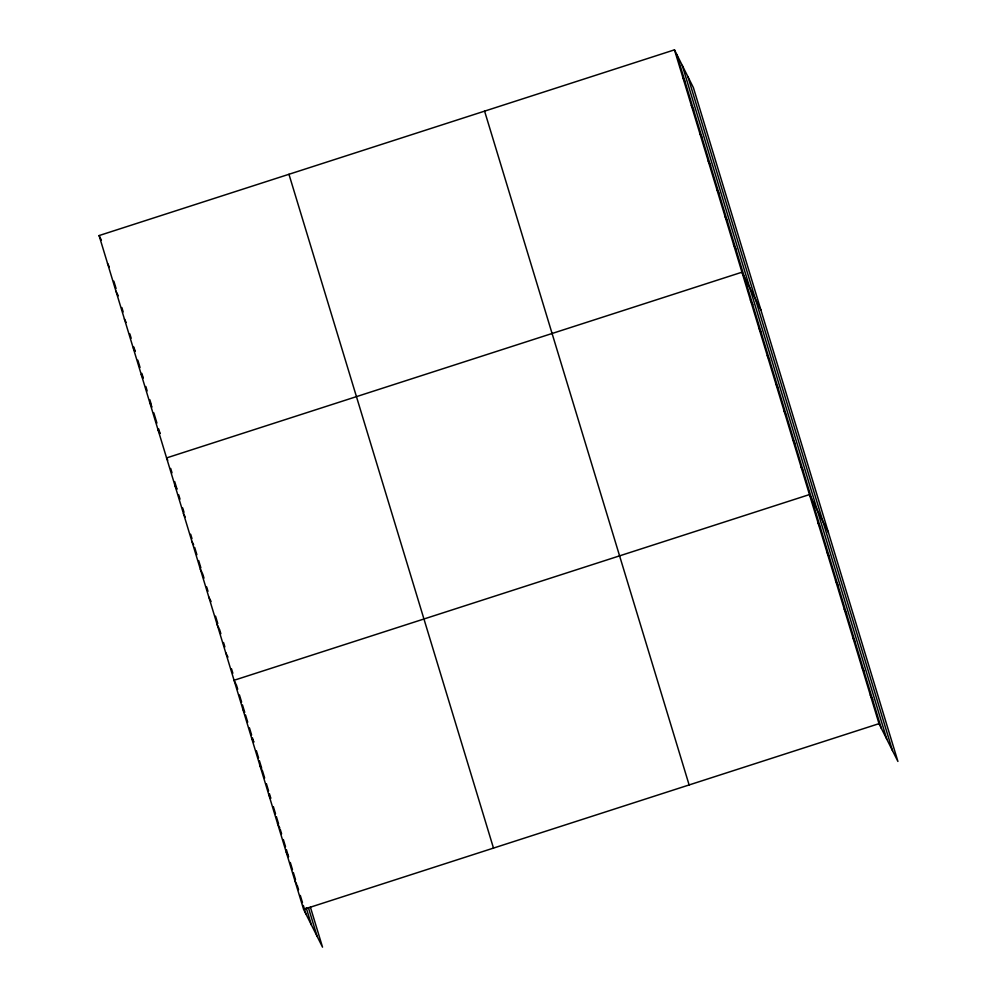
<?xml version="1.0" encoding="UTF-8"?>
<svg xmlns="http://www.w3.org/2000/svg" width="997" height="997" viewBox="0 0 997 997"><rect width="100%" height="100%" fill="white"/><g stroke="black" fill="none" stroke-linecap="round" stroke-linejoin="round"><path stroke-width="1.5" d="M310.366 907.058L322.53 947.15L303.611 909.376L99.089 235.566L674.471 49.85L693.389 87.624L897.911 761.434L879.005 723.66L674.471 49.85M303.611 909.376L879.005 723.66M682.908 77.641L685.238 82.302M691.345 105.445L693.675 110.094M699.782 133.237L702.112 137.885M708.219 161.028L710.549 165.676M716.656 188.819L718.987 193.48M725.093 216.623L727.424 221.272M733.53 244.415L735.861 249.063M760.873 309.98L741.967 272.206L166.574 457.922L167.745 460.253M750.405 300.01L752.735 304.658M758.842 327.801L761.172 332.45M767.279 355.593L769.609 360.241M775.716 383.384L778.046 388.045M784.153 411.188L786.483 415.836M792.59 438.979L794.921 443.628M801.027 466.77L803.358 471.431M828.37 532.336L809.464 494.574L234.071 680.278L235.828 683.768M818.151 523.201L820.481 527.862M826.849 551.84L829.18 556.5M835.536 580.478L837.866 585.127M844.235 609.117L846.565 613.766M852.921 637.756L855.252 642.404M861.62 666.395L863.95 671.043M870.306 695.034L872.637 699.682M99.089 235.566L101.407 240.215M107.526 263.358L109.271 266.847M115.964 291.149L118.282 295.81M124.401 318.953L126.145 322.442M133.411 347.903L135.156 351.393L133.835 347.006M141.262 374.536L143.02 378.025M149.7 402.327L152.03 406.988M158.137 430.131L159.894 433.62M175.011 485.713L176.768 489.203M183.448 513.517L185.205 517.007M191.885 541.309L193.642 544.798M200.322 569.1L202.079 572.59M208.759 596.891L211.09 601.552M217.196 624.695L218.954 628.185M225.634 652.487L227.964 657.135M242.77 708.917L244.514 712.406M252.042 738.715L253.786 742.204L252.49 737.917M260.155 766.194L261.899 769.684M268.841 794.833L270.598 798.323M277.54 823.472L279.87 828.121M286.226 852.111L288.557 856.759L286.388 849.594M294.925 880.737L296.67 884.227M687.905 76.694L892.44 750.504M682.272 65.428L886.807 739.251M676.801 54.499L881.336 728.321M484.592 111.141L689.126 784.951M288.956 174.276L493.49 848.098M308.372 907.582L317.058 936.22M306.204 907.781L311.425 924.954M113.845 281.179L116.063 288.494M121.833 307.512L123.167 311.899M129.834 333.845L131.168 338.232M137.823 360.166L140.041 367.482M141.823 373.339L143.157 377.726M145.824 386.5L147.145 390.899M149.812 399.672L151.145 404.059M153.812 412.833L156.915 423.077M158.697 428.922L160.031 433.321M170.686 468.428L172.02 472.815M174.687 481.588L176.905 488.904M178.675 494.761L180.008 499.148M182.675 507.922L184.009 512.308M190.664 534.255L191.997 538.642M194.664 547.428L196.883 554.731M198.665 560.588L200.883 567.904M202.653 573.749L203.986 578.148M206.653 586.921L207.987 591.308M215.539 616.183L217.757 623.486M219.527 629.344L220.86 633.731M223.527 642.504L224.861 646.903M231.516 668.837L232.849 673.224M236.401 684.939L237.71 689.226M239.442 694.959L241.623 702.112M242.495 704.979L244.664 712.145M245.536 714.999L247.705 722.164M249.449 727.885L251.618 735.051M256.403 750.803L258.572 757.957M259.444 760.823L261.613 767.977M262.485 770.843L264.654 778.009M266.398 783.729L268.567 790.895M269.439 793.749L270.735 798.049M273.352 806.648L275.521 813.801M276.393 816.668L278.562 823.821M280.307 829.554L281.603 833.841M283.347 839.574L285.516 846.74M290.301 862.48L292.47 869.646M293.342 872.512L295.511 879.666M297.256 885.398L298.564 889.685M300.296 895.418L302.465 902.572M303.337 905.438L305.942 914.037"/></g></svg>
